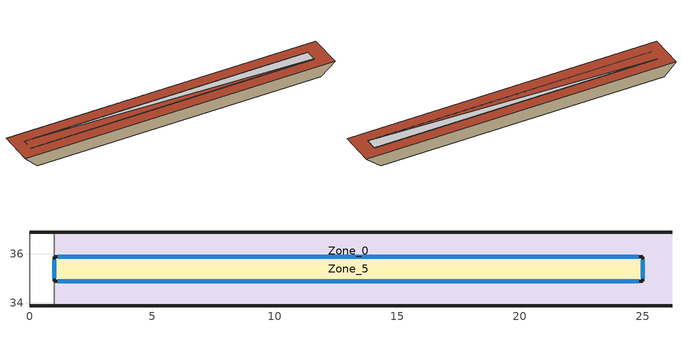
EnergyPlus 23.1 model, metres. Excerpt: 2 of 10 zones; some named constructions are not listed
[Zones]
Zone_0
 floor to Zone_1 (Interior Partition (Mass)_FLIPPED): 25,33.87,35.54 25,36.88,35.51 26.2,36.89,36.51 26.2,33.88,36.54
 floor to Zone_4 (Interior Partition (Mass)_FLIPPED): 25,34.37,35.54 1,34.37,35.54 1,36.88,35.51 25,36.88,35.51
 floor to Zone_9 (Interior Partition (Mass)_FLIPPED): 25,34.37 25,33.87 1,33.87 1,34.37 z35.54
 wall outside (300mmInsulation 200mmConcrete): 0,33.88,36.54 1,33.87,35.54 25,33.87,35.54 26.2,33.88,36.54; 26.2,36.89,36.51 25,36.88,35.51 1,36.88,35.51 0,36.89,36.51
 wall to Zone_3 (200mmConcrete): 1,36.88,35.51 1,33.87,35.54 0,33.88,36.54 0,36.89,36.51
 ceiling to Zone_5 (Interior Partition (Mass)): 1,34.88,36.53 25,34.88,36.53 25,35.88,36.52 1,35.88,36.52
 roof outside (UVal_0.4_Mass): 0,33.88,36.54 25,33.88,36.54 25,35.88,36.52 1,35.88,36.52 25,34.88,36.53 25,33.88,36.54 26.2,33.88,36.54 26.2,36.89,36.51 0,36.89,36.51
Zone_5
 floor outside (90.1-2019 Nonresidential CZ 0 Exterior Floor (Mass)): 1,34.88,36.03 1,35.88,36.02 25,35.88,36.02 25,34.88,36.03
 wall outside (300mmInsulation 200mmConcrete): 25,35.88 1,35.88 z36.02:36.52; 1,34.88 25,34.88 z36.03:36.53; 1,35.88,36.02 1,34.88,36.03 1,34.88,36.53 1,35.88,36.52; 25,34.88,36.03 25,35.88,36.02 25,35.88,36.52 25,34.88,36.53
 window (90.1-2019 Nonresidential CZ 0 Glazing (Operable)): 24.85,35.88 1.15,35.88 z36.17:36.37; 1.15,34.88 24.85,34.88 z36.18:36.38; 1,35.76,36.14 1,35,36.15 1,35,36.41 1,35.76,36.4; 25,35,36.15 25,35.76,36.14 25,35.76,36.4 25,35,36.41
[Schedule:Day:Hourly]
994ce0d3-76d9-46ee-8325-653784225838: Fraction, 1, 1, 1, 1, 1, 1, 1, 1, 1, 1, 0, 0, 0, 0, 0, 0, 1, 0, 0, 0, 0, 0, 0, 0
c0e77bc0-ff4c-433c-b267-336d45be135f: Fraction, 1, 1, 1, 1, 1, 1, 1, 1, 1, 1, 1, 1, 0, 0, 0, 0, 0, 0, 0, 0, 0, 1, 1, 1
c5c645d6-70cd-40cb-a6be-b673910c0199: Fraction, 1, 1, 1, 1, 1, 1, 1, 0, 0, 0, 1, 1, 1, 1, 1, 1, 1, 0, 0, 0, 0, 1, 1, 1
d160adac-9dd2-4604-8a4a-ea36ae09de9b: Fraction, 1, 1, 1, 1, 1, 1, 1, 1, 0, 0, 1, 1, 1, 1, 0, 1, 1, 1, 1, 1, 1, 1, 1, 1
2811e444-cf31-47c5-8b85-779d134a5e3e: Fraction, 1, 1, 1, 1, 1, 1, 1, 1, 1, 0, 0, 0, 0, 1, 0, 0, 0, 0, 0, 0, 0, 0, 0, 0
f4c28bad-185d-4f45-a07d-921c20d0e36c: Fraction, 1, 1, 1, 1, 1, 1, 1, 1, 0, 1, 1, 1, 1, 1, 1, 1, 1, 0, 1, 1, 1, 1, 1, 1
a187f5c8-30b2-492a-85aa-dd6bafa6d9a2: Fraction, 1, 1, 1, 1, 1, 1, 1, 1, 0, 0, 1, 1, 1, 1, 1, 1, 0, 0, 0, 0, 0, 0, 1, 1
360025cf-e979-4362-a346-216d0e922eba: Fraction, 1, 1, 1, 1, 1, 1, 1, 0, 0, 0, 1, 1, 1, 0, 0, 0, 0, 1, 1, 1, 1, 1, 1, 1
af44f18e-cf0e-4473-852e-339f186b0a9b: Fraction, 1, 1, 1, 1, 1, 1, 1, 1, 0, 0, 1, 1, 1, 1, 1, 1, 1, 0, 0, 0, 0, 0, 0, 1
a2d2e7a9-e22c-42ea-987f-26ffb7d0371d: Fraction, 1, 1, 1, 1, 0, 1, 1, 0, 0, 0, 0, 1, 1, 1, 1, 1, 0, 0, 0, 0, 0, 0, 0, 0
c9306668-9fa1-4203-9f70-f80067907f7e: Fraction, 0, 0, 0, 0, 0, 1, 1, 1, 0, 0, 0, 0, 0, 1, 0, 0, 0, 0, 0, 0, 0, 0, 0, 0
3306241b-21b2-40c4-9032-f3fb265fd96f: Fraction, 1, 1, 1, 1, 1, 1, 1, 1, 0, 0, 1, 1, 1, 1, 0, 0, 0, 0, 0, 0, 0, 0, 0, 0
92cebd57-110e-4113-bf1b-beb293cd5554: Fraction, 0, 0, 0, 0, 0, 0, 0, 1, 0, 0, 0, 0, 0, 1, 0, 0, 0, 0, 0, 0, 0, 0, 1, 1
a39ad580-bb69-4203-8e67-c5d8f464f9df: Fraction, 1, 1, 1, 1, 1, 1, 1, 1, 0, 0, 0, 1, 0, 0, 0, 0, 0, 0, 0, 0, 0, 1, 1, 1
c0bb4ecc-14a4-4934-a966-8dd211944cd4: Fraction, 1, 1, 1, 1, 1, 1, 1, 1, 0, 0, 0, 0, 1, 1, 1, 0, 0, 0, 0, 0, 0, 0, 1, 1
15db0f41-fee6-4d52-96c1-3027262786e3: Fraction, 1, 1, 1, 1, 1, 1, 1, 1, 1, 0, 0, 0, 0, 0, 0, 0, 1, 1, 1, 1, 1, 1, 1, 1
76b3ad3a-deb9-4b67-855e-49d969314ef9: Fraction, 1, 1, 1, 1, 1, 1, 1, 1, 1, 0, 0, 0, 1, 1, 0, 0, 0, 0, 0, 1, 1, 1, 1, 1
c3dca554-999f-4d17-b02d-ff6a1019b71b: Fraction, 1, 1, 1, 1, 1, 1, 1, 1, 0, 1, 0, 0, 1, 1, 1, 1, 1, 1, 1, 1, 1, 1, 1, 1
528457e7-9ead-4220-a167-a377704969ec: Fraction, 1, 1, 1, 1, 1, 1, 1, 1, 0, 0, 1, 0, 0, 0, 0, 0, 0, 0, 1, 1, 1, 1, 1, 1
bc9a2be9-dd06-4bf5-8b1b-8057907982b0: Fraction, 1, 1, 1, 1, 1, 1, 1, 1, 1, 0, 0, 0, 0, 1, 0, 0, 0, 0, 1, 1, 1, 1, 1, 1
bc064a7d-65fe-42f6-bc43-b59f8bdead5b: Fraction, 1, 1, 1, 1, 1, 1, 1, 1, 1, 0, 0, 0, 1, 0, 0, 0, 0, 0, 0, 0, 0, 0, 0, 1
897f33f9-900e-4ed1-a854-7f0bee4c056a: Fraction, 1, 1, 1, 1, 1, 1, 1, 1, 1, 0, 0, 0, 1, 1, 1, 1, 0, 1, 1, 1, 1, 1, 1, 1
cce2893e-56e9-4171-82fe-0ac7a434a1a4: Fraction, 1, 1, 1, 1, 1, 1, 1, 1, 0, 0, 1, 1, 0, 0, 0, 0, 1, 1, 1, 1, 1, 1, 1, 1
b83eae35-e8e5-4e6a-967b-256ca19203ad: Fraction, 1, 1, 1, 1, 1, 1, 1, 1, 0, 0, 0, 0, 1, 1, 1, 1, 1, 1, 1, 1, 1, 1, 1, 1
3c330148-bf00-4656-a9fb-1b584fb3e688: Fraction, 1, 1, 1, 1, 1, 1, 1, 1, 0, 0, 0, 0, 0, 0, 0, 1, 1, 1, 1, 1, 1, 1, 1, 1
39187672-03f1-4900-9a67-cb244cdaf7ce: Fraction, 1, 1, 1, 1, 1, 1, 1, 1, 1, 1, 1, 1, 1, 1, 1, 0, 0, 0, 1, 1, 1, 1, 1, 1
8d3c0250-4ede-460f-9922-d72961bbfba5: Fraction, 1, 1, 1, 1, 1, 1, 1, 1, 0, 1, 1, 1, 1, 1, 1, 1, 1, 1, 1, 1, 1, 1, 1, 1
e49922c3-2832-4554-8817-18f3a18fe63b: Fraction, 1, 1, 1, 1, 1, 1, 1, 1, 1, 0, 0, 0, 0, 0, 0, 0, 1, 1, 0, 0, 0, 0, 1, 1
8674fd5b-b801-4faa-bce4-9e0a39de3dc9: Fraction, 1, 1, 1, 1, 1, 1, 1, 1, 1, 0, 0, 0, 0, 0, 0, 0, 0, 0, 0, 1, 1, 1, 1, 1
4fb8836c-22fb-43b1-bd8a-135fe3bf144e: Fraction, 1, 1, 1, 1, 1, 1, 1, 0, 0, 0, 1, 1, 1, 1, 1, 1, 1, 0, 0, 0, 0, 0, 0, 0
b82aedc6-f1bf-4091-a693-2b60d0b8892e: Fraction, 0, 1, 1, 1, 1, 1, 1, 1, 0, 0, 1, 0, 1, 1, 1, 0, 0, 0, 0, 0, 0, 0, 0, 1
06797650-2600-45c4-aa79-5cae9983f535: Fraction, 1, 1, 1, 1, 1, 1, 1, 1, 0, 0, 0, 1, 1, 1, 0, 0, 0, 1, 1, 1, 1, 1, 1, 1
db6bd144-f0b1-430b-9930-fc90391aa766: Fraction, 1, 1, 1, 1, 1, 1, 1, 1, 1, 0, 0, 0, 0, 0, 0, 0, 0, 0, 0, 0, 0, 1, 1, 1
93022daf-0d52-4690-bc5e-014e1e4f5090: Fraction, 1, 1, 1, 1, 1, 1, 1, 1, 0, 0, 1, 1, 1, 1, 1, 1, 1, 1, 0, 0, 0, 0, 1, 1
7ee4b716-c26d-4012-8ada-236534e4c536: Fraction, 1, 1, 1, 1, 1, 1, 1, 1, 0, 0, 1, 0, 0, 0, 1, 1, 1, 1, 1, 1, 1, 1, 1, 1
236ba8d7-de8c-40f3-9cfe-53890e29b154: Fraction, 1, 1, 1, 1, 1, 1, 1, 1, 0, 0, 0, 0, 0, 0, 0, 0, 0, 1, 1, 1, 1, 1, 1, 1
15f9e338-e18c-4a2c-b03b-6a1ab81a2a3b: Fraction, 1, 1, 1, 1, 1, 1, 1, 1, 0, 0, 0, 1, 1, 0, 0, 0, 0, 0, 0, 0, 1, 1, 1, 1
086c6062-0ff3-48bb-a2f7-b973df01245a: Fraction, 1, 1, 1, 1, 1, 1, 1, 1, 0, 0, 1, 1, 1, 1, 0, 0, 1, 0, 0, 0, 0, 1, 1, 1
c07e958e-821d-473c-b56e-d188382d6686: Fraction, 1, 1, 1, 1, 1, 1, 1, 1, 1, 0, 1, 1, 1, 1, 1, 1, 1, 0, 0, 0, 0, 0, 1, 1
f7008af6-611f-4aa6-adc9-edd346c0ed61: Fraction, 1, 1, 1, 1, 1, 1, 1, 1, 0, 0, 1, 1, 1, 0, 1, 1, 0, 0, 1, 1, 1, 1, 1, 1
54198d49-aa27-45ae-8295-3dc0fa00e05a: Fraction, 1, 1, 1, 1, 1, 1, 1, 1, 1, 0, 0, 0, 0, 1, 0, 0, 0, 0, 0, 0, 0, 1, 1, 1
8569d59f-22dc-4d83-ac0c-f613e85bd66f: Fraction, 1, 1, 1, 1, 1, 1, 1, 1, 0, 0, 0, 1, 1, 1, 1, 0, 0, 0, 0, 0, 0, 0, 0, 0
75266a25-0493-4553-a4a9-7f7b671db3a9: Fraction, 0, 1, 1, 1, 1, 1, 1, 0, 0, 0, 1, 1, 1, 1, 0, 0, 0, 0, 0, 0, 1, 1, 1, 0
4c41db29-5e33-41d1-89d6-6f1a2ea6aac4: Fraction, 0, 0, 0, 0, 0, 0, 0, 0, 0, 0, 0, 1, 1, 0, 0, 1, 0, 0, 0, 0, 0, 0, 0, 0
1b7dced8-3c03-4cc3-b43d-19c2dc94e25d: Fraction, 0, 0, 0, 0, 0, 0, 0, 0, 0, 0, 0, 1, 1, 1, 1, 0, 0, 0, 0, 0, 0, 0, 0, 0
3f821755-d373-48be-a91e-450674ddfe94: Fraction, 0, 0, 0, 0, 0, 0, 0, 0, 0, 0, 0, 1, 0, 0, 0, 0, 0, 0, 0, 0, 0, 0, 0, 0
d3726035-5f63-47d8-9b68-8ab7dd0a8784: Fraction, 0, 0, 0, 0, 1, 0, 0, 0, 0, 0, 0, 1, 1, 1, 0, 0, 0, 0, 0, 0, 0, 0, 0, 0
9afe40b5-8211-46e8-8bbb-c3520248ccfe: Fraction, 0, 0, 0, 0, 1, 0, 0, 0, 0, 0, 0, 1, 1, 1, 0, 1, 1, 1, 0, 0, 1, 1, 1, 1
ce102eab-fa2a-430d-8d18-cc8a2d1ebf32: Fraction, 1, 1, 1, 1, 1, 1, 1, 1, 1, 1, 1, 1, 1, 1, 1, 1, 1, 1, 1, 1, 1, 1, 1, 1
e34b27b9-d551-40f9-8ee0-fe2d738792a9: Fraction, 1, 1, 1, 0, 1, 1, 1, 1, 0, 1, 1, 1, 1, 1, 1, 1, 1, 1, 1, 1, 1, 1, 1, 1
dded3e18-7559-47e5-9631-7a7929ee8119: Fraction, 1, 1, 1, 1, 1, 1, 1, 1, 1, 0, 0, 0, 1, 1, 0, 0, 1, 1, 1, 1, 1, 1, 1, 1
4d01a908-7b32-459e-91c3-883bc0529156: Fraction, 1, 1, 1, 1, 1, 1, 1, 1, 1, 0, 0, 1, 1, 0, 1, 0, 1, 1, 0, 1, 0, 0, 1, 0
d749f193-22f8-4ca5-9a4e-9a3e754f61a8: Fraction, 0, 1, 1, 1, 1, 1, 1, 1, 1, 1, 1, 1, 1, 0, 0, 0, 0, 0, 0, 0, 1, 1, 1, 1
2e83cc6e-d3e6-4391-a77f-12d54c76947f: Fraction, 1, 1, 1, 1, 1, 1, 1, 1, 1, 1, 1, 1, 0, 0, 0, 0, 0, 0, 0, 1, 1, 1, 1, 1
76bb978b-2141-418d-bac7-6f8567dfb1b9: Fraction, 1, 1, 1, 1, 1, 1, 1, 1, 1, 1, 1, 1, 1, 1, 0, 1, 1, 1, 0, 1, 1, 1, 1, 1
1b766c20-173e-4a48-8068-f49523e94018: Fraction, 1, 1, 1, 1, 1, 1, 1, 1, 1, 0, 0, 0, 0, 0, 0, 0, 0, 0, 0, 0, 1, 1, 1, 1
7d1e5539-0d09-4f1e-a9d0-a4468c70c286: Fraction, 1, 1, 1, 1, 1, 1, 1, 1, 0, 0, 0, 0, 1, 1, 1, 1, 0, 0, 0, 0, 0, 0, 1, 0
455d8e16-54b5-44f3-b654-8be91ab41ea8: Fraction, 1, 1, 1, 1, 1, 1, 1, 1, 1, 1, 0, 1, 1, 1, 1, 0, 0, 0, 0, 0, 1, 1, 1, 0
105020a7-21fe-45f0-946d-92ad03a9c68f: Fraction, 1, 1, 1, 1, 1, 1, 1, 1, 1, 0, 0, 0, 0, 1, 1, 1, 1, 1, 1, 1, 1, 1, 1, 1
26233095-1122-4294-89f0-ec536f4f6059: Fraction, 1, 1, 1, 1, 1, 1, 1, 1, 1, 1, 0, 0, 0, 0, 0, 0, 0, 1, 0, 1, 1, 1, 1, 1
72dfc7b6-58c6-432d-a90c-d54468001915: Fraction, 1, 1, 1, 1, 1, 1, 1, 1, 0, 0, 0, 0, 0, 0, 0, 0, 0, 0, 0, 1, 1, 1, 1, 1
e02b824c-f300-4066-9b3f-ab6cf6b55593: Fraction, 1, 1, 1, 1, 1, 1, 1, 1, 0, 0, 0, 0, 1, 0, 1, 0, 1, 1, 1, 1, 0, 1, 1, 1
8ac29494-6d8e-4f08-9f7f-333abb4ab697: Fraction, 1, 1, 1, 1, 1, 1, 1, 1, 0, 0, 0, 0, 1, 0, 0, 0, 0, 0, 0, 0, 0, 1, 1, 1
da62fc72-9381-4f05-ae27-9f2c987f1a34: Fraction, 1, 1, 1, 1, 1, 1, 1, 1, 0, 0, 0, 1, 0, 1, 1, 0, 0, 0, 0, 0, 0, 0, 0, 1
7f804b53-8e1e-4a55-91e6-4e66c33f0c98: Fraction, 1, 1, 0, 0, 1, 1, 0, 1, 0, 0, 0, 0, 1, 0, 0, 0, 0, 0, 0, 0, 0, 0, 0, 0
d6af75a2-8d3f-4442-9c0e-ffeef52f4a88: Fraction, 0, 0, 1, 0, 0, 0, 1, 0, 0, 0, 0, 0, 0, 1, 1, 0, 0, 0, 0, 0, 0, 0, 0, 0
6d4c97b6-875e-41f0-b058-0b939067abdb: Fraction, 0, 0, 0, 0, 0, 0, 0, 0, 0, 0, 0, 1, 1, 1, 1, 1, 0, 0, 0, 0, 0, 0, 1, 0
b14ee03f-cd61-48c8-83e5-1573b0f6543a: Fraction, 1, 1, 0, 0, 1, 0, 0, 1, 0, 0, 0, 1, 1, 1, 1, 0, 0, 0, 0, 0, 0, 0, 0, 0
9a210359-8b25-4e8a-89b2-9030bd3b06f0: Fraction, 0, 1, 0, 1, 1, 1, 1, 1, 0, 0, 0, 1, 1, 1, 1, 1, 0, 0, 0, 0, 0, 0, 0, 0
7aaa36e2-a8ea-4da8-9ad4-f4f0c80df4fb: Fraction, 0, 1, 1, 1, 1, 1, 1, 1, 0, 0, 0, 0, 1, 1, 1, 1, 0, 0, 0, 0, 0, 0, 0, 0
6662dfcd-185a-49e7-8e21-4b0e02894cb5: Fraction, 0, 0, 0, 1, 1, 0, 0, 1, 0, 0, 0, 1, 1, 1, 1, 1, 0, 0, 0, 0, 0, 0, 0, 0
1078bcb6-1a25-4014-bcad-e253c9efc353: Fraction, 0, 1, 1, 1, 1, 0, 0, 1, 0, 0, 0, 0, 0, 0, 0, 0, 0, 0, 0, 0, 0, 0, 1, 1
12d3b192-7756-424d-91d8-db5d9b57a472: Fraction, 0, 0, 0, 0, 0, 0, 0, 0, 1, 1, 1, 1, 1, 0, 1, 1, 1, 1, 1, 1, 1, 1, 1, 1
39a486e9-0c1e-4f8e-a508-147ffbd8c527: Fraction, 0, 0, 0, 0, 0, 0, 0, 0, 1, 1, 1, 1, 1, 1, 1, 1, 1, 1, 1, 1, 1, 1, 1, 1
e596cc02-017c-4fb1-9604-e35d26f2e4e5: Fraction, 0, 0, 0, 0, 0, 0, 0, 0, 1, 1, 1, 0, 0, 0, 0, 0, 1, 1, 1, 1, 1, 1, 1, 0
2bcf1e8f-2316-4179-b639-405fa8ff0cd6: Fraction, 0, 0, 0, 0, 0, 0, 0, 0, 1, 1, 1, 1, 1, 1, 1, 1, 1, 1, 1, 1, 1, 1, 1, 0
bf0f16bf-e210-4882-938a-e2e92da633b5: Fraction, 0, 0, 0, 0, 0, 0, 0, 0, 1, 1, 1, 1, 0, 0, 0, 1, 1, 1, 1, 1, 1, 1, 1, 1
6e469dd9-fb9c-4e57-b3c6-4620a44ce26d: Fraction, 0, 0, 0, 0, 0, 0, 0, 0, 1, 1, 1, 1, 1, 1, 1, 1, 1, 1, 1, 1, 1, 1, 0, 0
01a78e71-2726-48fa-8cff-dc1f31be8faf: Fraction, 0, 0, 0, 0, 0, 0, 0, 1, 1, 1, 1, 1, 0, 0, 0, 0, 1, 1, 1, 1, 1, 1, 1, 0
dbf79a22-41ca-4063-934b-f8ad55232a90: Fraction, 0, 0, 0, 0, 0, 0, 0, 0, 1, 1, 1, 1, 0, 0, 0, 0, 0, 1, 1, 1, 1, 1, 1, 1
db0c564c-053b-4cca-a8e9-c88f59b308bd: Fraction, 0, 0, 0, 0, 0, 0, 0, 0, 1, 1, 1, 1, 0, 0, 0, 0, 0, 1, 1, 1, 1, 1, 1, 0
4ea8fc50-fdc0-43cc-8894-ab1d5d497bac: Fraction, 0, 0, 0, 0, 0, 1, 1, 1, 1, 1, 0, 0, 0, 0, 1, 1, 1, 1, 1, 1, 1, 1, 0, 0
bbc3a79e-3fe3-44a2-80e2-e6e0ccccbf18: Fraction, 0, 0, 0, 0, 0, 1, 1, 1, 1, 1, 1, 1, 1, 1, 1, 0, 0, 0, 0, 0, 0, 0, 0, 0
76f54a7c-2159-4863-ac6b-7a0a1547ec82: Fraction, 0, 0, 0, 0, 0, 0, 0, 1, 1, 1, 1, 1, 1, 1, 1, 1, 1, 1, 1, 1, 1, 1, 0, 0
2ea01f1c-e492-47d3-9f54-dd0e0c902700: Fraction, 0, 0, 0, 0, 0, 0, 0, 1, 1, 1, 1, 1, 1, 1, 1, 1, 1, 1, 1, 1, 1, 1, 1, 0
b3e499ae-6ffb-43ff-9dd3-1a0a29ab1c8b: Fraction, 0, 0, 0, 0, 0, 0, 0, 0, 0, 0, 0, 1, 1, 1, 1, 1, 1, 1, 1, 1, 0, 0, 0, 0
40f68163-1ecb-4f18-96f6-a3f6e5be79e2: Fraction, 0, 0, 0, 0, 0, 0, 1, 1, 1, 1, 1, 1, 1, 1, 1, 1, 1, 1, 1, 1, 1, 0, 0, 0
6094da27-d3b6-4147-b81e-5673d47da051: Fraction, 0, 0, 0, 0, 1, 1, 1, 1, 1, 1, 1, 1, 1, 1, 1, 1, 1, 1, 1, 1, 1, 0, 0, 0
f3e66d46-0342-409f-86c0-7b5d7dfa72b1: Fraction, 0, 0, 0, 0, 0, 0, 0, 0, 0, 0, 0, 0, 0, 0, 1, 1, 1, 1, 1, 1, 0, 0, 0, 0
875bec5c-1230-46f2-9017-bebe120e9377: Fraction, 0, 0, 0, 0, 0, 0, 1, 1, 1, 1, 1, 1, 1, 1, 1, 1, 1, 1, 1, 1, 1, 1, 0, 0
72e08396-3726-4067-88e1-bca44605f31a: Fraction, 1, 0, 0, 0, 0, 0, 0, 0, 1, 1, 1, 1, 1, 0, 1, 1, 1, 1, 0, 0, 0, 0, 0, 0
aeb36495-9db4-4b9a-bb83-25d96b0eee91: Fraction, 0, 0, 0, 0, 0, 0, 1, 1, 1, 1, 1, 1, 0, 0, 1, 1, 0, 0, 0, 0, 0, 0, 0, 0
2d676195-e051-4367-8771-5c923e606945: Fraction, 0, 0, 0, 1, 1, 1, 1, 1, 1, 1, 1, 1, 1, 1, 1, 1, 1, 1, 1, 1, 1, 1, 1, 1
00f09e64-75ee-4bca-bf33-c4c645079994: Fraction, 0, 0, 0, 0, 0, 0, 0, 0, 1, 1, 1, 1, 0, 0, 0, 0, 1, 1, 1, 1, 1, 1, 1, 1
3f4d7c70-c8c9-4e22-8cfe-b994a6711098: Fraction, 1, 1, 1, 1, 1, 1, 1, 1, 0, 0, 0, 0, 0, 0, 0, 0, 1, 1, 1, 1, 1, 1, 1, 1
b7604dd7-a9e5-4e22-8235-863ac8f72a23: Fraction, 1, 1, 1, 0, 0, 0, 0, 0, 1, 1, 1, 1, 1, 1, 1, 1, 1, 1, 1, 1, 1, 1, 1, 1
f804d576-9166-483d-8d68-39716bb6f29a: Fraction, 1, 1, 1, 0, 0, 0, 0, 0, 1, 1, 1, 1, 1, 0, 0, 0, 1, 1, 1, 1, 1, 1, 1, 1
eb67fbde-da5b-4f9f-9309-83a3c727187e: Fraction, 1, 0, 0, 0, 0, 0, 0, 0, 1, 1, 1, 1, 1, 0, 0, 1, 1, 1, 1, 1, 1, 1, 1, 1
43e90fef-3e43-439c-a7af-de88e4afc5ee: Fraction, 1, 1, 1, 1, 0, 0, 0, 0, 1, 1, 1, 1, 1, 1, 1, 1, 1, 1, 1, 1, 1, 1, 1, 1
aef15d60-d943-4c4c-ac34-46706ac03973: Fraction, 0, 0, 0, 0, 0, 0, 0, 0, 0, 1, 0, 0, 0, 0, 0, 0, 0, 1, 1, 0, 0, 0, 0, 0
700630a5-ce65-4742-8de3-e68364bfd8a0: Fraction, 0, 0, 0, 0, 0, 0, 0, 0, 1, 1, 1, 0, 0, 0, 0, 0, 1, 0, 0, 0, 0, 0, 0, 0
0123c97f-19f1-4795-8016-89d77b240352: Fraction, 1, 0, 0, 0, 0, 0, 0, 0, 1, 1, 1, 1, 0, 0, 0, 1, 1, 1, 1, 1, 1, 1, 1, 1
74f759af-c1f3-41a6-9e5b-2c6addfd772c: Fraction, 1, 1, 1, 1, 1, 1, 1, 1, 1, 1, 1, 1, 0, 1, 1, 1, 1, 1, 1, 1, 1, 1, 1, 1
6ca60d31-d849-42c0-a01d-d833ffe5dfa1: Fraction, 1, 0, 0, 0, 0, 0, 0, 0, 1, 1, 1, 1, 1, 1, 1, 1, 1, 1, 1, 1, 1, 1, 1, 1
c6e79636-329a-402b-87be-7cb2b2dc8229: Fraction, 1, 0, 1, 1, 0, 1, 1, 1, 1, 1, 1, 0, 0, 0, 0, 0, 0, 1, 1, 1, 1, 1, 1, 1
4c5a6681-3581-43f5-9fa0-7a4e29a7bb2c: Fraction, 1, 1, 1, 1, 1, 1, 1, 1, 1, 1, 1, 1, 0, 1, 0, 1, 1, 1, 1, 1, 1, 1, 1, 1
0c3d2a40-db2b-4c8d-a514-7378df945ebd: Fraction, 1, 1, 1, 1, 1, 1, 1, 1, 1, 1, 1, 0, 1, 1, 0, 0, 1, 1, 1, 1, 1, 1, 1, 0
c69ab986-87d0-4356-a5a9-c6a82f2f8523: Fraction, 1, 1, 1, 0, 0, 0, 0, 0, 1, 1, 1, 0, 0, 0, 0, 1, 1, 1, 1, 1, 1, 0, 0, 1
c002a5cb-d401-4c96-9a63-974424771ced: Fraction, 1, 0, 0, 0, 0, 0, 0, 0, 1, 1, 1, 0, 0, 0, 0, 0, 1, 1, 0, 1, 1, 0, 0, 0
1a4ea472-387e-44a2-9190-6062b7e6e720: Fraction, 0, 0, 0, 0, 0, 0, 0, 0, 1, 1, 1, 0, 0, 0, 0, 1, 1, 1, 1, 0, 1, 1, 0, 0
b8726521-0c24-49b7-b51e-70893b89d427: Fraction, 0, 0, 0, 0, 0, 0, 0, 0, 1, 1, 1, 0, 0, 0, 0, 0, 0, 1, 0, 0, 0, 0, 0, 0
2986cf32-a29c-40ba-8b1a-9691c8417f82: Fraction, 0, 0, 1, 1, 0, 0, 1, 1, 1, 1, 1, 0, 1, 1, 0, 0, 1, 1, 1, 1, 1, 1, 1, 1
03201d85-ebee-4169-b191-1a130b99de87: Fraction, 1, 0, 0, 1, 0, 0, 1, 1, 1, 1, 1, 0, 0, 0, 0, 0, 0, 1, 1, 1, 1, 1, 1, 1
d45575b3-a87b-4625-9344-26afcdf00bcd: Fraction, 1, 1, 1, 1, 0, 0, 0, 0, 1, 1, 1, 0, 0, 0, 0, 0, 1, 1, 1, 1, 1, 1, 1, 1
d384a63b-f277-4404-a292-1c8c3b84700d: Fraction, 0, 0, 0, 0, 0, 0, 0, 0, 1, 1, 1, 0, 0, 0, 0, 0, 1, 1, 1, 1, 1, 1, 1, 1
917be4a4-a2dd-4d73-a3cb-cf7be8aa0ada: Fraction, 1, 1, 0, 0, 0, 0, 0, 1, 1, 1, 1, 0, 0, 0, 0, 0, 0, 1, 1, 1, 1, 1, 1, 1
0f4efbfc-c46f-4c8e-b734-ebdc0648ec45: Fraction, 1, 1, 1, 1, 1, 1, 1, 1, 1, 1, 1, 1, 1, 0, 1, 1, 1, 1, 1, 1, 1, 1, 1, 1
05ae85df-49d4-4889-b495-2fac3ddf2776: Fraction, 1, 1, 1, 1, 1, 1, 1, 1, 1, 1, 1, 0, 0, 0, 1, 1, 1, 1, 1, 1, 1, 1, 1, 1
9d592040-453c-4347-8538-4a8628ba079f: Fraction, 1, 1, 1, 1, 1, 1, 1, 1, 1, 1, 1, 1, 0, 0, 0, 0, 1, 1, 1, 1, 1, 1, 1, 1
14de2aee-581d-4dea-97f1-bae5c3f3dcd3: Fraction, 1, 1, 1, 0, 0, 0, 0, 0, 1, 1, 1, 0, 0, 0, 0, 0, 1, 1, 1, 1, 1, 1, 1, 1
cb052b8e-65b6-4af7-9d27-a75cad4739a7: Fraction, 0, 0, 0, 1, 0, 0, 0, 0, 1, 1, 1, 0, 0, 0, 0, 0, 0, 1, 1, 1, 1, 1, 1, 0
5b77558b-896a-4638-bb84-b0477bfeb077: Fraction, 0, 0, 0, 0, 0, 0, 0, 0, 1, 1, 1, 0, 0, 0, 0, 0, 0, 1, 1, 1, 1, 1, 1, 0
b1a15a82-e680-4ba4-aac0-75da96a7bbc0: Fraction, 0, 0, 0, 0, 1, 1, 1, 0, 1, 1, 0, 0, 0, 0, 0, 0, 0, 1, 1, 1, 1, 1, 1, 1
cbbb945e-0641-43d5-9876-fbd75d38c2fb: Fraction, 0, 0, 0, 0, 1, 1, 1, 1, 1, 1, 1, 0, 0, 0, 0, 0, 0, 1, 1, 1, 1, 1, 1, 1
eb847ca3-c30c-4547-99ba-5a1b1a59a175: Fraction, 1, 1, 1, 1, 1, 1, 1, 1, 1, 1, 1, 0, 0, 0, 0, 0, 1, 1, 1, 1, 1, 0, 0, 0
3dbe1500-6fc3-46b3-a660-91ad44114108: Fraction, 0, 0, 0, 0, 0, 0, 0, 0, 0, 0, 1, 1, 1, 1, 0, 0, 1, 1, 1, 0, 0, 1, 0, 1
ad8a4d66-b8f0-4322-8af3-85e31174b11c: Fraction, 1, 0, 0, 0, 0, 0, 0, 0, 0, 0, 0, 0, 1, 0, 1, 0, 0, 0, 0, 0, 0, 0, 0, 0
34626051-d3a9-4f9b-b2cf-5cf005e3838a: Fraction, 0, 0, 0, 0, 0, 0, 0, 0, 1, 1, 1, 0, 1, 0, 0, 1, 1, 1, 1, 0, 1, 0, 0, 0
c8dda009-1788-4b89-97d7-fa8b68037593: Fraction, 0, 0, 0, 0, 0, 0, 0, 0, 1, 1, 1, 0, 0, 0, 0, 0, 0, 0, 1, 1, 1, 1, 1, 1
2dca2a33-3829-4c30-9be5-e147b1f26d70: Fraction, 0, 1, 0, 0, 0, 1, 0, 0, 1, 1, 1, 0, 0, 0, 0, 0, 0, 1, 1, 1, 1, 1, 1, 1
cfbbd0fd-4664-48f0-a91f-a5c6da3c88f1: Fraction, 1, 1, 1, 1, 1, 0, 0, 1, 1, 1, 1, 1, 0, 0, 0, 0, 1, 1, 1, 1, 0, 0, 0, 1
a329dfd9-7536-48b1-9cd2-73941be59c46: Fraction, 1, 0, 1, 0, 0, 0, 0, 0, 1, 1, 1, 0, 0, 0, 0, 0, 0, 1, 1, 1, 1, 1, 1, 1
f1011c08-2e6c-43d8-ba5a-678cea091b4d: Fraction, 1, 0, 0, 0, 0, 0, 1, 0, 1, 1, 1, 0, 0, 0, 0, 0, 0, 0, 1, 1, 1, 1, 1, 1
d415233d-0876-44da-9325-9c0b8579c679: Fraction, 1, 1, 1, 0, 0, 0, 0, 0, 1, 1, 1, 0, 0, 0, 0, 0, 0, 0, 1, 1, 1, 1, 1, 1
1e709d8b-75bf-4eec-8217-2443bb57f4dc: Fraction, 1, 1, 1, 1, 0, 0, 0, 0, 1, 1, 1, 0, 0, 0, 0, 0, 0, 0, 1, 1, 1, 1, 1, 1
d871edf3-9469-41f1-b9a4-1d77b8146996: Fraction, 1, 1, 0, 0, 0, 0, 0, 0, 1, 1, 1, 0, 0, 0, 0, 0, 1, 0, 0, 0, 1, 0, 0, 0
c162bf82-3db1-49f2-87b0-1a85e351517a: Fraction, 1, 1, 1, 1, 0, 0, 0, 0, 1, 1, 0, 0, 0, 0, 0, 0, 0, 1, 1, 1, 1, 1, 1, 1
69a58527-5ff9-41f6-bbb7-50772e636ed7: Fraction, 1, 1, 1, 1, 1, 0, 1, 1, 1, 0, 0, 0, 0, 0, 0, 0, 0, 0, 1, 1, 1, 1, 1, 1
14678aa2-97a2-4f6c-bd99-d341d8be5fcf: Fraction, 1, 1, 1, 0, 0, 0, 0, 1, 1, 1, 1, 0, 0, 0, 0, 0, 0, 0, 1, 1, 1, 1, 1, 1
9249b088-893b-498c-beb7-a04bc8ed47f4: Fraction, 0, 0, 0, 1, 0, 1, 0, 0, 1, 1, 1, 1, 0, 0, 0, 0, 0, 1, 1, 1, 1, 1, 1, 1
93b6705e-edf5-4b4e-b5b8-934593aed987: Fraction, 1, 1, 0, 0, 0, 0, 0, 0, 1, 0, 0, 0, 0, 0, 1, 0, 1, 1, 1, 0, 1, 1, 0, 0
774de328-b7ca-41a2-955d-f5072f20aa4e: Fraction, 0, 0, 0, 0, 0, 0, 1, 0, 1, 0, 0, 0, 0, 0, 0, 0, 0, 0, 1, 1, 1, 1, 1, 1
afcb264a-3a1f-4697-90ba-62cd7b821392: Fraction, 1, 0, 0, 0, 0, 0, 1, 0, 1, 1, 1, 0, 0, 0, 1, 1, 1, 1, 1, 1, 1, 1, 1, 0
d66b9509-6cdb-4c34-a099-03d2f8011b67: Fraction, 0, 0, 0, 0, 0, 0, 0, 0, 1, 0, 0, 0, 0, 0, 0, 1, 0, 1, 1, 0, 0, 0, 0, 0
333a1c3c-2187-49d9-9c15-aa0feba0a020: Fraction, 0, 0, 0, 0, 0, 0, 0, 1, 1, 1, 1, 1, 0, 0, 0, 0, 1, 1, 1, 1, 1, 1, 0, 1
105d87d3-8fb4-419c-9937-9aa5e319b5e1: Fraction, 1, 1, 0, 0, 0, 0, 0, 0, 1, 0, 0, 0, 0, 0, 0, 0, 0, 0, 0, 1, 1, 1, 1, 1
917a3bd2-2597-4cbb-877f-2e763f2bb479: Fraction, 0, 0, 0, 0, 0, 0, 0, 0, 1, 1, 0, 0, 0, 1, 1, 1, 1, 1, 1, 0, 1, 0, 0, 0
3f211d66-e646-489e-bda1-6efc91ca2373: Fraction, 0, 0, 0, 0, 0, 0, 0, 0, 1, 1, 1, 0, 0, 0, 0, 0, 1, 1, 1, 1, 1, 0, 0, 0
f01856b5-2f0d-4094-a5fe-63fddf930420: Fraction, 0, 0, 0, 0, 0, 0, 0, 0, 1, 0, 0, 1, 0, 0, 0, 1, 1, 1, 1, 0, 0, 0, 0, 0
8fb50c89-d6c9-4d5d-8906-f8e11a3d0c60: Fraction, 0, 0, 0, 0, 0, 0, 0, 0, 1, 1, 0, 0, 0, 0, 0, 0, 0, 0, 1, 1, 1, 1, 1, 1
db0f5ba0-1d96-4faf-abe5-4d8310338847: Fraction, 1, 0, 0, 1, 0, 0, 0, 0, 1, 0, 0, 0, 0, 0, 0, 0, 1, 0, 0, 0, 0, 0, 0, 0
e260e530-3e47-4485-95fa-fd91ee459bf6: Fraction, 0, 0, 1, 0, 0, 0, 0, 0, 1, 1, 0, 0, 0, 1, 1, 1, 0, 0, 1, 0, 0, 0, 0, 0
07c98729-0907-4882-8f1a-175a2f948d96: Fraction, 0, 0, 0, 0, 0, 0, 0, 0, 1, 1, 0, 0, 0, 0, 0, 1, 0, 0, 0, 0, 0, 0, 0, 0
81b31409-0728-46e1-9f2d-4d57c8bf11ab: Fraction, 0, 0, 0, 0, 0, 0, 0, 0, 0, 1, 0, 0, 0, 0, 0, 1, 0, 1, 1, 0, 0, 0, 0, 0
903ae2ea-9eb5-4837-9c87-d072544fd4ed: Fraction, 0, 0, 0, 0, 0, 0, 0, 0, 0, 0, 0, 0, 0, 0, 1, 1, 1, 1, 1, 1, 1, 0, 0, 0
f6693adf-25f2-448a-9504-7b8294fb26bd: Fraction, 0, 0, 0, 0, 1, 1, 1, 1, 1, 1, 0, 0, 0, 0, 0, 0, 0, 1, 1, 1, 1, 1, 1, 1
b9a8d39f-726f-494e-879e-a71b71532fbd: Fraction, 1, 0, 0, 0, 0, 0, 0, 0, 1, 1, 1, 0, 0, 0, 0, 0, 0, 0, 1, 1, 1, 1, 1, 1
92ced011-f238-4cdf-a584-8b837c0b5caa: Fraction, 1, 0, 1, 1, 0, 1, 0, 1, 1, 1, 0, 0, 0, 0, 0, 0, 0, 1, 1, 1, 1, 1, 1, 1
e8cc2248-bc09-4777-896a-67e2b4796881: Fraction, 1, 0, 0, 0, 0, 0, 0, 0, 1, 0, 0, 0, 0, 0, 0, 0, 0, 0, 1, 1, 1, 1, 1, 1
4806ecdd-f6a7-461f-ba14-6401ff3c6c21: Fraction, 1, 1, 1, 1, 0, 1, 1, 1, 1, 0, 0, 0, 0, 0, 0, 0, 0, 0, 0, 1, 1, 1, 1, 1
de4838aa-a471-4590-a206-ea40efb89732: Fraction, 1, 1, 1, 1, 0, 0, 1, 0, 1, 1, 0, 0, 1, 0, 0, 0, 0, 0, 0, 0, 0, 0, 0, 0
d4122d4a-d23c-451e-b16c-814015031038: Fraction, 0, 0, 0, 0, 0, 0, 0, 0, 1, 1, 1, 0, 0, 0, 0, 0, 0, 1, 1, 1, 1, 1, 1, 1
26acc33b-8b9a-42e9-b3a6-ce8e82fb0a4e: Fraction, 1, 0, 0, 0, 0, 0, 0, 0, 1, 1, 0, 0, 0, 1, 1, 1, 1, 1, 1, 1, 1, 1, 1, 0
de430911-51e8-4c78-8adc-5a8f309926f2: Fraction, 0, 0, 0, 0, 0, 0, 0, 0, 1, 1, 0, 0, 0, 0, 0, 0, 0, 1, 0, 1, 1, 1, 1, 1
fc2445a5-4c8b-4491-9cf5-9eff0f4b4e3e: Fraction, 1, 1, 1, 1, 0, 0, 1, 1, 1, 1, 0, 0, 1, 1, 1, 0, 0, 1, 1, 0, 0, 0, 0, 0
d3d4ec21-5703-4f78-a63b-b219608cc9e5: Fraction, 0, 0, 0, 0, 0, 0, 0, 0, 1, 1, 1, 0, 0, 0, 0, 1, 1, 0, 0, 0, 0, 0, 0, 0
b342634f-b71d-445a-bff0-bc60bee1f6c2: Fraction, 0, 0, 0, 0, 0, 0, 0, 0, 1, 1, 1, 0, 0, 0, 0, 1, 0, 0, 1, 1, 1, 1, 1, 1
df398ec4-387d-4746-8f5a-9153c7653cd8: Fraction, 1, 1, 1, 1, 0, 1, 1, 1, 1, 0, 1, 0, 0, 0, 1, 0, 0, 0, 0, 0, 0, 0, 0, 0
ab29747e-5a32-412c-9ad0-465de32c71a8: Fraction, 0, 0, 0, 0, 0, 0, 0, 0, 0, 1, 1, 0, 0, 0, 0, 0, 1, 1, 1, 1, 1, 1, 1, 1
220f0032-0f06-4efc-869f-3d557628e952: Fraction, 0, 0, 0, 0, 0, 0, 0, 0, 1, 0, 0, 0, 0, 0, 0, 1, 1, 1, 1, 1, 1, 1, 1, 1
f618efff-b07e-4de5-a1fa-a04cd4ece844: Fraction, 0, 0, 0, 1, 0, 0, 1, 0, 1, 1, 1, 0, 0, 0, 1, 1, 1, 1, 1, 1, 1, 1, 1, 1
281db116-9d73-41d8-adf2-1c2885390200: Fraction, 1, 1, 1, 1, 0, 1, 0, 0, 0, 0, 0, 0, 0, 0, 0, 0, 0, 0, 1, 1, 1, 1, 1, 1
91af341e-d4e6-48e2-80b8-6384e8eed431: Fraction, 1, 1, 1, 1, 1, 0, 0, 0, 0, 0, 0, 0, 0, 0, 0, 0, 0, 0, 0, 1, 1, 1, 1, 1
989bab55-4465-4983-a7ee-155e12f190bf: Fraction, 1, 1, 1, 1, 0, 1, 0, 1, 1, 0, 0, 0, 0, 0, 0, 0, 0, 0, 0, 1, 1, 1, 1, 1
9e486d1b-ec7b-4bd4-ad5e-7e6f11ef9a12: Fraction, 1, 1, 1, 1, 0, 0, 0, 0, 1, 0, 0, 0, 0, 0, 0, 0, 0, 0, 0, 1, 1, 1, 1, 1
57479c3e-00b7-4c01-b85e-7550bf0db0b3: Fraction, 1, 1, 1, 1, 1, 1, 1, 1, 0, 0, 0, 0, 0, 0, 1, 1, 1, 1, 1, 0, 1, 1, 1, 1
1a7b6195-6c15-4028-ad3c-241d91f0cd58: Fraction, 1, 0, 1, 1, 0, 1, 0, 0, 1, 0, 0, 0, 0, 1, 0, 1, 1, 1, 1, 1, 1, 1, 1, 0
2b8e8b65-8c4f-4404-ab4c-2c92e20e90ac: Fraction, 0, 1, 0, 0, 0, 0, 0, 1, 1, 0, 0, 0, 1, 1, 0, 0, 0, 1, 1, 1, 1, 1, 1, 1
f69912f1-a943-42ce-9d77-7ac31886527e: Fraction, 0, 0, 1, 0, 0, 0, 0, 0, 1, 0, 0, 0, 0, 0, 0, 1, 1, 1, 1, 1, 1, 1, 1, 1
08be0651-6fa4-4c71-8c6c-8a9c96932aea: Fraction, 1, 0, 0, 0, 0, 0, 0, 0, 1, 0, 0, 0, 1, 0, 0, 0, 1, 0, 1, 0, 0, 1, 0, 1
6dac9338-2e96-4773-8f7d-62d3d6d9c6f1: Fraction, 0, 0, 0, 0, 0, 0, 0, 0, 1, 1, 1, 1, 0, 1, 1, 1, 1, 1, 1, 1, 1, 1, 0, 1
1c3c3fa7-6d4f-44e2-8e52-560b010c9203: Fraction, 0, 0, 1, 0, 0, 0, 0, 0, 1, 0, 0, 0, 0, 0, 0, 0, 0, 0, 1, 1, 1, 1, 1, 1
1fd642bc-2e3b-44b8-9eec-eb590f588079: Fraction, 1, 1, 1, 1, 1, 1, 1, 1, 1, 0, 0, 1, 1, 0, 0, 1, 1, 1, 1, 1, 1, 0, 0, 0
3e07a375-8a94-4c6a-bbf9-0ba4723b9304: Fraction, 0, 0, 0, 0, 0, 0, 1, 1, 1, 1, 0, 0, 0, 0, 0, 0, 0, 0, 1, 1, 1, 1, 1, 1
93d418ac-32f8-4c35-8a41-1faa0fca12bb: Fraction, 1, 1, 1, 1, 1, 1, 1, 1, 1, 1, 0, 0, 0, 0, 0, 0, 0, 0, 1, 1, 1, 1, 1, 1
aabc52e9-424c-4096-8f3a-1402d2b23254: Fraction, 1, 1, 1, 0, 0, 0, 1, 1, 1, 1, 1, 1, 0, 0, 1, 1, 0, 0, 1, 1, 1, 0, 0, 0
457a393e-14ae-46be-9a79-56a189abb50c: Fraction, 0, 0, 0, 0, 0, 0, 0, 0, 1, 0, 0, 0, 1, 1, 1, 1, 1, 1, 1, 1, 1, 1, 1, 0
98750688-217e-41bd-84a4-7d3356ac5570: Fraction, 0, 0, 0, 0, 0, 0, 0, 0, 0, 1, 1, 1, 0, 0, 0, 0, 1, 1, 1, 1, 1, 1, 0, 0
38f9c675-94ee-43e2-9950-7330357bab92: Fraction, 0, 0, 0, 0, 0, 0, 0, 0, 1, 1, 0, 0, 0, 0, 0, 0, 0, 1, 1, 1, 1, 1, 1, 1
33175b20-0942-4fea-9a6a-1d48497d3c2b: Fraction, 0, 0, 0, 0, 0, 0, 0, 0, 1, 1, 0, 0, 0, 0, 1, 1, 0, 0, 0, 0, 0, 0, 0, 0
d21f5530-cf7f-4c5e-b8aa-1442dbef138d: Fraction, 0, 0, 0, 0, 0, 0, 0, 0, 1, 1, 0, 0, 0, 0, 1, 1, 1, 0, 0, 0, 0, 0, 0, 0
14797deb-a9be-4e28-ac8a-3953ae9d937c: Fraction, 1, 1, 1, 1, 0, 0, 0, 0, 1, 1, 1, 1, 1, 1, 1, 1, 1, 1, 1, 1, 1, 1, 0, 0
03589e96-10a0-4e0b-a58f-993cd052b2bd: Fraction, 0, 0, 0, 0, 0, 0, 0, 0, 0, 0, 0, 0, 0, 0, 0, 0, 0, 0, 0, 1, 1, 1, 1, 1
4ceed641-1cb2-49b1-a7e6-b00c24a3f065: Fraction, 1, 1, 1, 1, 1, 1, 1, 1, 1, 1, 0, 0, 0, 0, 0, 1, 1, 1, 1, 1, 1, 0, 0, 0
406a9e6f-bcdb-42e8-8aa8-056178846fba: Fraction, 0, 0, 0, 0, 0, 0, 0, 0, 0, 1, 1, 1, 0, 0, 0, 0, 0, 1, 1, 1, 1, 1, 1, 1
989f1aee-6821-497c-9235-69b480bc7ea1: Fraction, 1, 0, 1, 1, 1, 0, 0, 0, 1, 1, 0, 0, 0, 1, 1, 1, 1, 1, 1, 1, 1, 1, 1, 1
ac0ed0c8-2766-426f-afee-2574c34264d2: Fraction, 0, 0, 0, 0, 0, 0, 0, 0, 0, 1, 1, 1, 1, 1, 1, 1, 0, 0, 1, 1, 1, 1, 1, 1
d5dd3b55-8200-4911-a533-aa63513d468a: Fraction, 1, 1, 1, 0, 0, 1, 1, 1, 1, 0, 0, 0, 1, 1, 1, 1, 1, 1, 1, 1, 1, 1, 1, 1
af2e1387-3319-4cd1-be7a-9921a5780426: Fraction, 1, 1, 1, 1, 1, 1, 1, 1, 1, 0, 0, 0, 1, 1, 1, 1, 1, 1, 1, 1, 0, 0, 0, 0
e9ae20b1-3a8d-405c-841d-0630089e972d: Fraction, 0, 0, 0, 0, 0, 0, 0, 0, 1, 1, 0, 0, 0, 0, 0, 0, 0, 0, 0, 1, 1, 1, 1, 1
eeeb86d3-19d1-40f2-9662-ea93c763b28a: Fraction, 1, 0, 0, 0, 0, 0, 1, 1, 1, 0, 0, 0, 0, 0, 0, 0, 0, 1, 1, 1, 1, 1, 1, 1
02eadaab-1886-4928-a897-e1323ec586e5: Fraction, 1, 0, 0, 0, 0, 0, 0, 0, 0, 1, 1, 0, 0, 0, 0, 0, 1, 1, 1, 1, 1, 1, 1, 1
0f3f0068-a63a-45e3-9a99-181b85e741cc: Fraction, 1, 1, 1, 1, 1, 1, 1, 1, 1, 1, 1, 1, 0, 0, 0, 0, 1, 1, 1, 1, 1, 1, 1, 0
5dc5adcb-c639-40e6-8c44-3f8e136baac2: Fraction, 1, 1, 1, 1, 1, 1, 1, 1, 1, 1, 1, 1, 0, 0, 0, 0, 0, 0, 1, 1, 1, 1, 1, 1
2a36216d-e71b-46b7-88ec-51b3eafdc6c9: Fraction, 1, 1, 0, 0, 0, 0, 0, 0, 1, 1, 1, 1, 1, 1, 1, 1, 1, 1, 1, 1, 1, 1, 1, 1
83c6644b-83fb-4cc1-b9b4-191a34055bd9: Fraction, 1, 1, 1, 1, 1, 1, 1, 1, 1, 1, 1, 1, 1, 1, 1, 1, 1, 1, 1, 1, 1, 1, 0, 0
d82f0f69-5c66-4022-bb8d-b141d22c18a7: Fraction, 1, 1, 1, 0, 0, 0, 0, 0, 0, 1, 1, 1, 1, 1, 1, 1, 0, 1, 1, 1, 1, 1, 1, 1
cb779fb3-fa38-479b-8aeb-0406eaaf0801: Fraction, 1, 1, 1, 0, 0, 0, 0, 0, 1, 1, 0, 0, 0, 0, 0, 0, 0, 1, 1, 1, 1, 1, 1, 1
a7281071-3462-4b80-a4da-28ef404032ab: Fraction, 1, 0, 0, 0, 0, 0, 0, 1, 1, 1, 0, 0, 0, 0, 0, 0, 0, 0, 1, 1, 1, 1, 1, 1
309b2482-ce8d-409d-b460-68e8c27364a0: Fraction, 1, 0, 0, 0, 0, 0, 0, 0, 0, 0, 0, 1, 0, 0, 0, 0, 0, 0, 1, 1, 1, 1, 1, 1
68bfcea2-5ec1-463a-940b-0c5b80ccc437: Fraction, 1, 0, 1, 0, 1, 1, 1, 0, 1, 1, 0, 0, 0, 0, 0, 0, 0, 0, 0, 1, 0, 0, 1, 1
201268af-abe9-49bd-be18-2d253898b7b9: Fraction, 1, 1, 1, 1, 1, 1, 1, 1, 1, 1, 0, 0, 0, 0, 0, 0, 0, 0, 0, 0, 1, 1, 1, 1
65b96427-71b5-4470-b909-40fb6663c698: Fraction, 1, 1, 1, 1, 1, 1, 1, 1, 1, 1, 0, 1, 1, 0, 0, 0, 0, 0, 0, 1, 1, 1, 1, 1
d4908e0e-0a3d-4d04-b014-d57e547e5f65: Fraction, 1, 1, 1, 0, 0, 1, 1, 1, 1, 0, 0, 0, 0, 1, 1, 1, 1, 1, 1, 1, 1, 1, 0, 1
ef295e8f-0a48-4638-b966-d85469d5a540: Fraction, 1, 0, 0, 0, 0, 1, 0, 0, 1, 1, 1, 1, 0, 0, 0, 0, 0, 0, 0, 1, 1, 1, 1, 1
d6fc555a-c4fa-4cd4-8ebb-da3ea019d749: Fraction, 1, 0, 1, 1, 0, 1, 0, 1, 1, 0, 0, 0, 0, 0, 0, 0, 0, 0, 0, 0, 1, 1, 1, 1
d33e08ff-aa1f-4edc-a4c7-90c5ddb49c15: Fraction, 1, 1, 1, 1, 1, 1, 1, 0, 1, 0, 1, 1, 0, 0, 0, 1, 1, 0, 1, 1, 1, 1, 1, 1
2d23c839-5cfe-428c-afbf-00a2782196c2: Fraction, 1, 1, 1, 0, 0, 0, 0, 1, 1, 1, 1, 0, 0, 0, 0, 0, 0, 1, 1, 1, 1, 1, 1, 1
16b5d06a-e49b-4864-a2d9-bcc930e682f6: Fraction, 1, 0, 1, 1, 1, 1, 1, 1, 1, 0, 0, 0, 0, 0, 0, 0, 0, 0, 0, 1, 0, 1, 1, 1
1f343dc4-7e18-4b2e-a862-0c4910e19e49: Fraction, 1, 1, 1, 1, 1, 1, 1, 1, 1, 1, 1, 0, 0, 0, 0, 0, 0, 1, 0, 0, 0, 0, 0, 1
e0a03fea-e461-49e5-b9f9-7c830c094f9f: Fraction, 1, 0, 0, 1, 0, 1, 1, 0, 1, 1, 1, 0, 0, 0, 1, 1, 0, 1, 1, 0, 0, 0, 0, 1
965ba626-711f-4fd6-9934-d0888d8206f5: Fraction, 0, 0, 0, 0, 0, 0, 0, 0, 1, 1, 1, 0, 0, 0, 0, 0, 0, 0, 1, 1, 1, 1, 0, 0
1646bbce-4935-45e3-97a1-645b00b23fe8: Fraction, 1, 0, 1, 1, 0, 0, 0, 0, 1, 1, 0, 0, 0, 1, 1, 1, 1, 0, 1, 0, 0, 1, 0, 0
08cd4fb5-40fd-490c-ac3a-27ce0a48b764: Fraction, 0, 0, 0, 0, 1, 1, 1, 1, 1, 1, 1, 0, 0, 1, 0, 0, 0, 0, 0, 1, 1, 1, 1, 1
497e4a9f-b7ad-4c45-9724-981f8c2e124f: Fraction, 1, 1, 1, 1, 0, 0, 0, 0, 0, 1, 0, 0, 0, 1, 0, 0, 0, 1, 1, 1, 1, 1, 1, 1
08ddcf9e-8682-4b48-b516-8486664adb73: Fraction, 1, 0, 0, 0, 0, 0, 0, 0, 1, 1, 1, 0, 0, 0, 0, 0, 1, 1, 1, 1, 1, 1, 1, 1
4b4d434c-d6fe-4cec-bf9d-cab0e5bb7e0d: Fraction, 1, 1, 1, 1, 1, 1, 1, 1, 1, 1, 1, 0, 0, 1, 0, 0, 0, 0, 1, 1, 1, 1, 1, 1
223c9c8f-a4c3-462e-9066-2d8e822e6f13: Fraction, 1, 1, 1, 1, 1, 1, 1, 1, 1, 0, 1, 0, 0, 0, 0, 0, 0, 0, 1, 1, 1, 1, 1, 1
998fbbef-35af-4fce-a20f-b05722acc676: Fraction, 1, 1, 1, 1, 1, 1, 1, 1, 1, 1, 0, 0, 0, 1, 0, 0, 0, 0, 1, 1, 1, 1, 1, 1
11892d04-261d-41a0-9942-7f058dc8e292: Fraction, 1, 1, 1, 1, 1, 1, 0, 0, 0, 1, 0, 1, 1, 1, 1, 1, 1, 1, 1, 0, 1, 1, 1, 1
4b1451e1-f1f9-42b3-8332-25fa3c085758: Fraction, 0, 1, 1, 1, 0, 1, 1, 1, 1, 1, 0, 0, 1, 0, 0, 0, 0, 1, 1, 1, 1, 1, 1, 1
94f74a37-1635-414a-8cc7-34d3664319b5: Fraction, 1, 1, 1, 1, 1, 1, 1, 1, 1, 0, 0, 0, 1, 1, 0, 0, 0, 0, 1, 1, 1, 1, 1, 1
3dbdb979-62a1-4936-a494-1080fecfbe1a: Fraction, 1, 1, 1, 1, 1, 1, 1, 1, 1, 0, 0, 0, 1, 1, 0, 0, 0, 1, 1, 1, 1, 1, 1, 1
429eb1ad-ea4b-48d3-a67a-d097b666a783: Fraction, 1, 1, 1, 1, 0, 1, 1, 1, 1, 1, 0, 0, 0, 0, 0, 0, 0, 0, 1, 1, 1, 1, 0, 1
31134947-c774-48a7-ab83-307db31bb9ea: Fraction, 1, 0, 0, 0, 0, 0, 0, 1, 1, 1, 0, 0, 0, 1, 1, 1, 1, 1, 0, 0, 0, 0, 0, 0
836563a4-fd3a-4797-91e9-57b0903f02dc: Fraction, 0, 0, 0, 0, 0, 0, 1, 1, 1, 1, 0, 0, 0, 1, 0, 0, 0, 0, 1, 1, 1, 1, 1, 1
04aca33a-50e9-40af-99a5-af7fee4df482: Fraction, 1, 0, 0, 0, 0, 0, 0, 0, 1, 1, 1, 1, 1, 1, 0, 0, 1, 1, 1, 1, 1, 1, 1, 1
81e822aa-692d-4da1-97c5-9421ffcb612b: Fraction, 0, 1, 0, 0, 0, 0, 0, 0, 1, 1, 0, 0, 0, 0, 0, 0, 0, 0, 0, 0, 0, 0, 0, 0
be6dac24-f613-4947-a7f6-58f768485f45: Fraction, 0, 0, 0, 0, 0, 0, 0, 0, 0, 0, 1, 1, 0, 1, 1, 1, 1, 1, 1, 1, 1, 1, 1, 0
98bdceed-f24d-476d-8faa-3c5af8a1aa06: Fraction, 0, 0, 0, 0, 0, 0, 0, 0, 1, 1, 1, 1, 1, 1, 0, 0, 1, 1, 1, 1, 0, 1, 1, 0
c083b71f-190b-4191-b94b-83c5b7998dee: Fraction, 0, 0, 0, 0, 0, 0, 0, 0, 1, 1, 1, 1, 1, 1, 0, 0, 1, 1, 1, 1, 1, 1, 1, 1
8dfff481-e4fe-4f13-aa9a-e19b9c47d7ca: Fraction, 1, 0, 1, 0, 0, 0, 0, 0, 1, 1, 1, 0, 0, 0, 1, 1, 1, 1, 1, 1, 1, 1, 1, 1
a354b542-23ba-41a6-adfd-8a6e0741167c: Fraction, 1, 0, 0, 0, 0, 0, 0, 0, 0, 1, 1, 0, 0, 0, 0, 0, 0, 1, 1, 1, 1, 1, 1, 1
348e568d-f89d-4a50-9ef4-e7fd1c1e07c7: Fraction, 1, 1, 1, 0, 0, 0, 0, 0, 1, 1, 1, 0, 0, 0, 0, 0, 0, 0, 0, 1, 1, 1, 1, 1
d9f0e83d-6f1a-4154-bf99-1785c5c41ebd: Fraction, 1, 1, 1, 0, 0, 0, 0, 0, 1, 1, 0, 0, 0, 1, 0, 0, 0, 1, 0, 0, 0, 0, 0, 0
bc884f03-ac94-4004-828f-768931c0b38e: Fraction, 0, 1, 0, 0, 0, 0, 0, 0, 1, 1, 1, 1, 0, 1, 0, 1, 1, 1, 1, 1, 1, 1, 1, 1
67bc3040-a220-4467-b48c-ce38a30fc592: Fraction, 1, 1, 1, 1, 1, 1, 1, 1, 1, 1, 1, 1, 1, 0, 0, 0, 1, 1, 1, 1, 1, 1, 1, 1
69aeb32d-6dc3-4552-8ef8-1b367df2c990: Fraction, 1, 1, 1, 1, 0, 1, 1, 1, 1, 1, 1, 0, 0, 0, 0, 0, 0, 1, 1, 1, 1, 1, 1, 1
ffa1c935-e428-4c60-b305-7016f351fdd6: Fraction, 1, 1, 1, 1, 0, 1, 1, 1, 1, 0, 0, 1, 1, 0, 0, 0, 0, 0, 0, 0, 0, 0, 0, 0
355c5d58-4132-4bff-b110-789c9f62f4c1: Fraction, 0, 0, 0, 0, 0, 0, 0, 0, 0, 1, 1, 0, 1, 0, 0, 0, 0, 0, 0, 1, 1, 1, 1, 0
a053149a-0eda-46ac-8e21-19f3ff6baddb: Fraction, 0, 0, 0, 0, 0, 0, 0, 0, 1, 1, 1, 1, 1, 1, 0, 0, 0, 1, 1, 1, 1, 1, 1, 1
7ef912f0-d4b8-400d-8fa4-2a640f67bd1b: Fraction, 1, 1, 0, 1, 1, 1, 1, 0, 1, 1, 1, 1, 1, 0, 0, 0, 0, 1, 1, 1, 1, 1, 0, 1
a2e4dd26-3a97-408e-83c1-d8b92be03361: Fraction, 1, 1, 0, 0, 0, 0, 0, 0, 1, 1, 1, 0, 0, 0, 0, 0, 0, 0, 1, 1, 1, 1, 1, 1
a445b25a-591a-4a69-89ca-862104c49fb5: Fraction, 1, 1, 0, 0, 0, 0, 0, 0, 1, 1, 0, 0, 0, 0, 0, 0, 0, 0, 0, 1, 1, 1, 1, 1
5cf2cfee-baa5-4c92-9c8b-d9e3fc915ea1: Fraction, 1, 1, 0, 0, 0, 0, 0, 0, 1, 0, 0, 0, 0, 0, 0, 0, 0, 0, 1, 1, 1, 1, 1, 1
09a9091a-4b41-4361-8eb9-abe3ba1fbfb0: Fraction, 1, 1, 0, 0, 0, 0, 0, 0, 1, 1, 0, 0, 0, 0, 0, 0, 0, 0, 1, 1, 1, 1, 1, 1
d30b9237-7c06-4321-a7f5-d00fccd4ddc5: Fraction, 1, 1, 0, 0, 0, 0, 0, 0, 1, 0, 1, 0, 0, 0, 0, 0, 0, 0, 1, 1, 1, 1, 1, 1
db8fdf52-dc29-4593-a1eb-b78a528af44c: Fraction, 1, 1, 1, 1, 1, 1, 1, 1, 1, 1, 1, 0, 0, 0, 0, 0, 0, 0, 1, 1, 1, 1, 1, 1
096c2fb7-4830-4b1b-ad6a-9c36d3ece77a: Fraction, 1, 1, 1, 1, 1, 1, 1, 1, 1, 0, 0, 0, 0, 0, 0, 0, 0, 1, 1, 1, 1, 1, 1, 1
9aa200cc-5e9f-4ee7-aeb6-b952bb55b031: Fraction, 1, 0, 0, 0, 0, 0, 0, 0, 0, 0, 0, 0, 1, 1, 1, 0, 0, 1, 1, 1, 1, 1, 1, 1
de4d822c-5159-41ac-86f8-e9dbf803c092: Fraction, 1, 0, 1, 0, 0, 0, 0, 0, 0, 1, 1, 1, 0, 0, 0, 0, 0, 1, 1, 1, 1, 1, 1, 0
208ce779-6c98-4dd6-ad58-4c577de244dd: Fraction, 1, 1, 1, 0, 0, 0, 1, 0, 1, 1, 1, 0, 1, 1, 1, 1, 1, 1, 1, 1, 1, 1, 1, 1
efbcfd54-499d-48cf-b45b-81fe4e0485be: Fraction, 0, 0, 0, 0, 0, 0, 0, 0, 1, 1, 1, 0, 0, 1, 1, 1, 1, 1, 1, 1, 1, 1, 1, 1
f553c341-c415-4a18-b194-4530207f144b: Fraction, 1, 1, 1, 1, 1, 1, 0, 0, 1, 1, 1, 1, 0, 0, 0, 1, 1, 1, 1, 1, 1, 1, 1, 1
05105824-3aba-4dba-93a0-67d0f1c70a0b: Fraction, 1, 1, 0, 0, 0, 0, 0, 0, 1, 1, 1, 1, 0, 0, 0, 0, 1, 1, 1, 1, 1, 1, 1, 1
0958c616-1a51-44e6-8940-2359ab166673: Fraction, 1, 1, 1, 0, 0, 0, 1, 1, 1, 1, 1, 0, 0, 0, 0, 0, 0, 0, 1, 1, 1, 1, 1, 1
d36ef92c-35d1-4d07-82a9-b2e391d12645: Fraction, 1, 1, 1, 0, 0, 0, 1, 1, 1, 1, 0, 0, 0, 0, 0, 0, 0, 0, 0, 1, 1, 1, 1, 1
a64e2afb-6831-44e5-b150-15cc06bf1e94: Fraction, 1, 1, 1, 1, 1, 0, 0, 1, 1, 1, 1, 1, 1, 1, 1, 1, 1, 1, 1, 1, 1, 1, 1, 1
06bcab75-1267-44e2-aea4-e84d71a36cc7: Fraction, 1, 1, 1, 1, 1, 1, 1, 1, 1, 1, 1, 1, 0, 1, 0, 0, 0, 0, 1, 1, 1, 1, 1, 1
ff73a972-7a24-4b96-afe0-723992147981: Fraction, 1, 1, 1, 1, 1, 0, 0, 0, 1, 1, 1, 0, 0, 0, 0, 0, 1, 1, 1, 1, 1, 1, 1, 1
b4d9781d-0c02-467b-9ab3-d1845892b413: Fraction, 1, 1, 1, 1, 1, 1, 1, 1, 1, 0, 1, 0, 0, 0, 1, 0, 1, 1, 1, 1, 1, 1, 1, 1
520e6aa1-de90-4a0e-ba19-c8cec05c4b5f: Fraction, 1, 1, 1, 1, 0, 1, 0, 1, 1, 1, 0, 0, 0, 1, 0, 0, 0, 1, 1, 1, 0, 0, 0, 0
03a39d45-458f-41be-88bc-abc243907b9c: Fraction, 0, 0, 1, 1, 0, 0, 0, 0, 1, 1, 1, 1, 1, 1, 1, 1, 1, 1, 1, 1, 1, 1, 1, 1
a27f7a8a-3ec0-4c73-88b0-422670e6943c: Fraction, 1, 1, 1, 1, 1, 0, 1, 0, 1, 1, 1, 0, 0, 0, 0, 0, 1, 1, 1, 0, 0, 0, 0, 0
3a7cdaef-7334-4a6b-82d5-8d0ea235042a: Fraction, 0, 0, 0, 1, 1, 0, 0, 0, 1, 1, 1, 1, 1, 1, 1, 1, 1, 1, 1, 1, 1, 1, 1, 1
ca78921c-7d88-425d-86c7-e95b589a967c: Fraction, 1, 1, 1, 1, 0, 1, 0, 0, 0, 1, 1, 1, 0, 1, 1, 1, 1, 1, 1, 1, 1, 1, 1, 1
